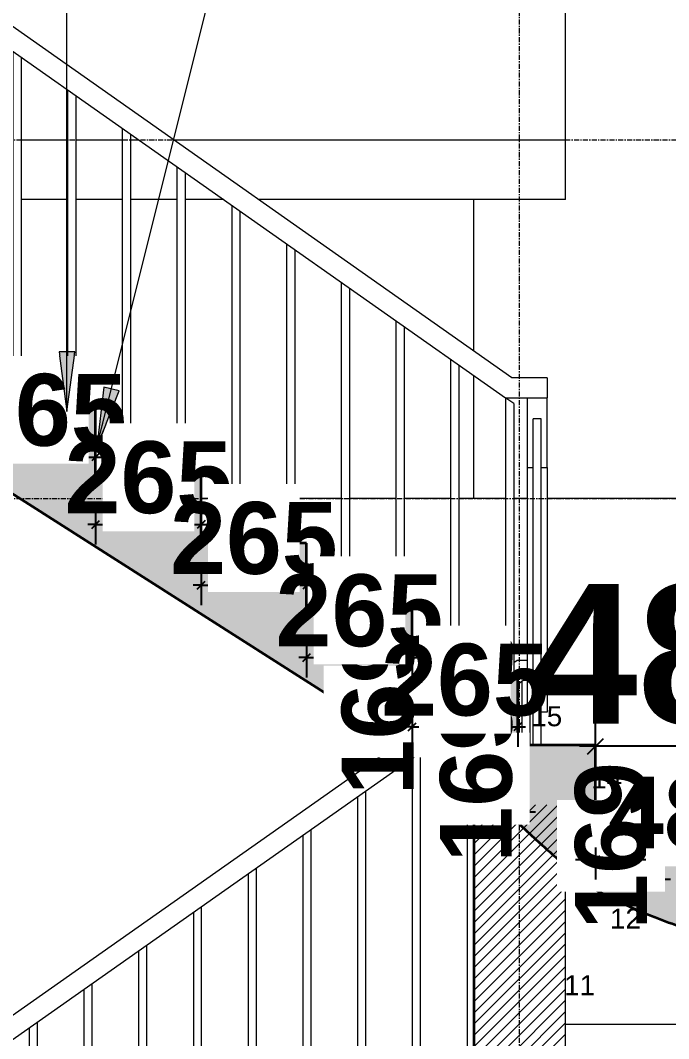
# Model space of a CAD drawing. Header units: inches. Extents: x 22 to 382261, y 22 to 371281.
# Drawn here: x 45574 to 47202, y 53365 to 55920 of the extents above; entities that cross this region are included whole.
import ezdxf

# ---------------------------------------------------------------- set-up
doc = ezdxf.new("R2010")
doc.units = ezdxf.units.IN
doc.header["$MEASUREMENT"] = 0
doc.linetypes.add('Grid Line 1_2_', pattern=[22.225, 12.7, -3.175, 3.175, -3.175])
for name, color, linetype, lineweight in [('A-ANNO-DIMS', 211, 'Continuous', 9), ('A-DETL-THIN', 151, 'Continuous', 9), ('A-FLOR', 192, 'Continuous', 9), ('A-FLOR-HRAL', 11, 'Continuous', 9), ('A-FLOR-LEVL', 51, 'Continuous', 9), ('A-WALL-PATT', 111, 'Continuous', 9), ('G-ANNO-TEXT', 231, 'Continuous', 9), ('I-WALL', 2, 'Continuous', 9), ('S-GRID', 1, 'Continuous', 9), ('S-STRS', 31, 'Continuous', 9), ('S-STRS-ANNO', 31, 'Continuous', 9)]:
    doc.layers.add(name, color=color, linetype=linetype, lineweight=lineweight)
doc.styles.add('Arial_1', font='arial.ttf', dxfattribs={"height": 340})
doc.styles.add('Arial_B', font='arialbd.ttf', dxfattribs={"height": 350.793651})
doc.styles.add('Arial_B_1', font='arialbd.ttf', dxfattribs={"height": 180.555556})
doc.dimstyles.new('1_3', dxfattribs={"dimscale": 304.8, "dimtxt": 51.01297, "dimasz": 0.065104, "dimexe": 0.164042, "dimexo": 0.0625, "dimgap": 0.082021, "dimtad": 1, "dimdec": 0, "dimzin": 0, "dimdsep": 46, "dimtxsty": 'Arial_B_1', "dimblk1": 'OBLIQUE', "dimblk2": 'OBLIQUE', "dimsah": 1, "dimcen": 0.09, "dimdle": 0.164042, "dimazin": 0, "dimtfac": 1, "dimtdec": 4, "dimtix": 1, "dimtmove": 0, "dimatfit": 3, "dimfxl": 0.164042, "dimfxlon": 1, "dimtvp": 1, "dimtfill": 1, "dimtolj": 1, "dimtzin": 0, "dimarcsym": 2})
doc.dimstyles.new('2_1', dxfattribs={"dimscale": 304.8, "dimtxt": 204.05188, "dimasz": 0.130208, "dimexe": 0.787402, "dimexo": 0.0625, "dimgap": 0.164042, "dimtad": 1, "dimdec": 0, "dimzin": 0, "dimdsep": 46, "dimtxsty": 'Arial_B', "dimblk1": 'OBLIQUE', "dimblk2": 'OBLIQUE', "dimsah": 1, "dimcen": 0.09, "dimdle": 0.328084, "dimazin": 0, "dimtfac": 1, "dimtdec": 4, "dimtix": 1, "dimtmove": 1, "dimatfit": 3, "dimfxl": 0.328084, "dimfxlon": 1, "dimtvp": 1, "dimtolj": 1, "dimtzin": 0, "dimarcsym": 2})

# ---------------------------------------------------------------- blocks, each defined once
blk = doc.blocks.new('Railing - 20mm-958064-Section C-C - STAIRS')
at = {"layer": 'A-FLOR-HRAL'}
for p, q in [((10850.7, 3675), (10850.7, 4572)), ((10870.7, 4558), (10870.7, 3675))]:
    blk.add_line(p, q, dxfattribs=at)
blk = doc.blocks.new('Railing - 20mm-958062-Section C-C - STAIRS')
at = {"layer": 'A-FLOR-HRAL'}
for p, q in [((10988.2, 3675), (10988.2, 4475.4)), ((11008.2, 4461.3), (11008.2, 3675))]:
    blk.add_line(p, q, dxfattribs=at)
blk = doc.blocks.new('Railing - 20mm-958060-Section C-C - STAIRS')
at = {"layer": 'A-FLOR-HRAL'}
for p, q in [((11125.7, 3506.2), (11125.7, 4378.7)), ((11145.7, 4364.7), (11145.7, 3506.2))]:
    blk.add_line(p, q, dxfattribs=at)
blk = doc.blocks.new('Railing - 20mm-958058-Section C-C - STAIRS')
at = {"layer": 'A-FLOR-HRAL'}
for p, q in [((11263.2, 3506.2), (11263.2, 4282.1)), ((11283.2, 4268), (11283.2, 3506.2))]:
    blk.add_line(p, q, dxfattribs=at)
blk = doc.blocks.new('Railing - 20mm-958056-Section C-C - STAIRS')
at = {"layer": 'A-FLOR-HRAL'}
for p, q in [((11400.7, 3337.5), (11400.7, 4185.4)), ((11420.7, 4171.4), (11420.7, 3337.5))]:
    blk.add_line(p, q, dxfattribs=at)
blk = doc.blocks.new('Railing - 20mm-958054-Section C-C - STAIRS')
at = {"layer": 'A-FLOR-HRAL'}
for p, q in [((11538.2, 3337.5), (11538.2, 4088.8)), ((11558.2, 4074.7), (11558.2, 3337.5))]:
    blk.add_line(p, q, dxfattribs=at)
blk = doc.blocks.new('Railing - 20mm-958052-Section C-C - STAIRS')
at = {"layer": 'A-FLOR-HRAL'}
for p, q in [((11675.7, 3168.8), (11675.7, 3992.1)), ((11695.7, 3978), (11695.7, 3168.8))]:
    blk.add_line(p, q, dxfattribs=at)
blk = doc.blocks.new('Railing - 20mm-958050-Section C-C - STAIRS')
at = {"layer": 'A-FLOR-HRAL'}
for p, q in [((11813.2, 3168.8), (11813.2, 3895.4)), ((11833.2, 3881.4), (11833.2, 3168.8))]:
    blk.add_line(p, q, dxfattribs=at)
blk = doc.blocks.new('Railing - 20mm-958048-Section C-C - STAIRS')
at = {"layer": 'A-FLOR-HRAL'}
for p, q in [((11950.7, 3000), (11950.7, 3798.8)), ((11970.7, 3784.7), (11970.7, 3000))]:
    blk.add_line(p, q, dxfattribs=at)
blk = doc.blocks.new('Railing - 20mm-958046-Section C-C - STAIRS')
at = {"layer": 'A-FLOR-HRAL'}
for p, q in [((12108.2, 3688.1), (12088.2, 3702.1)), ((12088.2, 3000), (12088.2, 3702.1)), ((12108.2, 3688.1), (12108.2, 3000))]:
    blk.add_line(p, q, dxfattribs=at)
blk = doc.blocks.new('Railing - 20mm-958040-Section C-C - STAIRS')
at = {"layer": 'A-FLOR-HRAL'}
for p, q in [((12129.4, 2831.3), (12129.4, 2991.1)), ((12149.4, 2831.3), (12149.4, 2913.4))]:
    blk.add_line(p, q, dxfattribs=at)
blk = doc.blocks.new('Railing - 20mm-958038-Section C-C - STAIRS')
at = {"layer": 'A-FLOR-HRAL'}
for p, q in [((11991.9, 1818.8), (11991.9, 2733.8)), ((12011.9, 2681.2), (12011.9, 2721.1))]:
    blk.add_line(p, q, dxfattribs=at)
blk = doc.blocks.new('Railing - 20mm-957130-Section C-C - STAIRS')
at = {"layer": 'A-FLOR-HRAL'}
for p, q in [((11854.4, 1818.8), (11854.4, 2797.9)), ((11874.4, 1818.8), (11874.4, 2808.6))]:
    blk.add_line(p, q, dxfattribs=at)
blk = doc.blocks.new('Railing - 20mm-957128-Section C-C - STAIRS')
at = {"layer": 'A-FLOR-HRAL'}
for p, q in [((11736.9, 1650), (11736.9, 2715.3)), ((11716.9, 1650), (11716.9, 2701.3))]:
    blk.add_line(p, q, dxfattribs=at)
blk = doc.blocks.new('Railing - 20mm-957126-Section C-C - STAIRS')
at = {"layer": 'A-FLOR-HRAL'}
for p, q in [((11599.4, 1650), (11599.4, 2618.7)), ((11579.4, 1650), (11579.4, 2604.7)), ((11579.4, 1650), (11588.2, 1650))]:
    blk.add_line(p, q, dxfattribs=at)
blk = doc.blocks.new('Railing - 20mm-957124-Section C-C - STAIRS')
at = {"layer": 'A-FLOR-HRAL'}
for p, q in [((11441.9, 1481.2), (11441.9, 2508.1)), ((11461.9, 1481.2), (11461.9, 2522.1))]:
    blk.add_line(p, q, dxfattribs=at)
blk = doc.blocks.new('Railing - 20mm-957122-Section C-C - STAIRS')
at = {"layer": 'A-FLOR-HRAL'}
for p, q in [((11304.4, 1312.5), (11304.4, 2411.5)), ((11324.4, 1481.3), (11324.4, 2425.5))]:
    blk.add_line(p, q, dxfattribs=at)
blk = doc.blocks.new('Railing - 20mm-957120-Section C-C - STAIRS')
at = {"layer": 'A-FLOR-HRAL'}
for p, q in [((11186.9, 1312.5), (11186.9, 2328.9)), ((11166.9, 1312.5), (11166.9, 2314.9))]:
    blk.add_line(p, q, dxfattribs=at)
blk = doc.blocks.new('Railing - 20mm-957118-Section C-C - STAIRS')
at = {"layer": 'A-FLOR-HRAL'}
for p, q in [((11049.4, 1143.8), (11049.4, 2232.3)), ((11029.4, 1143.8), (11029.4, 2218.3))]:
    blk.add_line(p, q, dxfattribs=at)
blk = doc.blocks.new('Railing - 20mm-957116-Section C-C - STAIRS')
at = {"layer": 'A-FLOR-HRAL'}
for p, q in [((10891.9, 1143.8), (10891.9, 2121.7)), ((10911.9, 1143.8), (10911.9, 2135.7))]:
    blk.add_line(p, q, dxfattribs=at)
blk = doc.blocks.new('Railing - 20mm-958036-Section C-C - STAIRS')
at = {"layer": 'A-FLOR-HRAL'}
for p, q in [((12157, 2831.2), (12157, 3650.3)), ((12177, 3650.3), (12157, 3650.3)), ((12177, 2831.2), (12177, 3650.3))]:
    blk.add_line(p, q, dxfattribs=at)
blk = doc.blocks.new('Railing - Railing-670068-Section C-C - STAIRS')
for name in ['Railing - 20mm-958064-Section C-C - STAIRS', 'Railing - 20mm-958062-Section C-C - STAIRS', 'Railing - 20mm-958060-Section C-C - STAIRS', 'Railing - 20mm-958058-Section C-C - STAIRS', 'Railing - 20mm-958056-Section C-C - STAIRS', 'Railing - 20mm-958054-Section C-C - STAIRS', 'Railing - 20mm-958052-Section C-C - STAIRS', 'Railing - 20mm-958050-Section C-C - STAIRS', 'Railing - 20mm-958048-Section C-C - STAIRS', 'Railing - 20mm-958046-Section C-C - STAIRS', 'Railing - 20mm-958036-Section C-C - STAIRS', 'Railing - 20mm-958040-Section C-C - STAIRS', 'Railing - 20mm-957130-Section C-C - STAIRS', 'Railing - 20mm-957128-Section C-C - STAIRS', 'Railing - 20mm-958038-Section C-C - STAIRS', 'Railing - 20mm-957126-Section C-C - STAIRS', 'Railing - 20mm-957124-Section C-C - STAIRS', 'Railing - 20mm-957122-Section C-C - STAIRS', 'Railing - 20mm-957120-Section C-C - STAIRS', 'Railing - 20mm-957118-Section C-C - STAIRS', 'Railing - 20mm-957116-Section C-C - STAIRS']:
    blk.add_blockref(name, (0, 0))
blk = doc.blocks.new('Top Rail Type - Top Rail_Internal_-670082-Section C-C - STAIRS')
at = {"layer": 'A-FLOR-HRAL'}
for p, q in [((12103.5, 3752.5), (9733.2, 5418.8)), ((9733.2, 5357.6), (12087.7, 3702.5)), ((12192, 3752.5), (12103.5, 3752.5)), ((12192, 3752.5), (12192, 3702.5)), ((12087.7, 3702.5), (12192, 3702.5)), ((12142, 3702.5), (12142, 3528)), ((12192, 3528), (12192, 3702.5)), ((12142, 3528), (12157, 3528)), ((12142, 3528), (12142, 2913.4)), ((12177, 3528), (12192, 3528)), ((12192, 3528), (12192, 2913.4)), ((12116.6, 3043.2), (12108.2, 3037.3)), ((12142, 3043.2), (12116.6, 3043.2)), ((12088.2, 3023.3), (12055.1, 3000)), ((12132.4, 2993.2), (12118.2, 2983.2)), ((12142, 2993.2), (12132.4, 2993.2)), ((12157, 2913.4), (12142, 2913.4)), ((12192, 2913.4), (12177, 2913.4)), ((11826.3, 2839.3), (9733.2, 1368.7)), ((11872, 2810.2), (9733.2, 1307.6))]:
    blk.add_line(p, q, dxfattribs=at)
blk = doc.blocks.new('_Oblique')
at = {"color": 0, "linetype": 'ByBlock', "lineweight": -2}
blk.add_line((-0.5, -0.5), (0.5, 0.5), dxfattribs=at)
blk = doc.blocks.new('*D5032')
at = {"layer": 'A-ANNO-DIMS', "color": 0, "lineweight": -2, "transparency": 16777216}
for p, q in [((47018.3, 54067.4), (47018.3, 54338.3)), ((47502.4, 54067.4), (47502.4, 54338.3)), ((47018.3, 54098.3), (46978.6, 54098.3)), ((47502.4, 54098.3), (47018.3, 54098.3)), ((47502.4, 54098.3), (47542, 54098.3))]:
    blk.add_line(p, q, dxfattribs=at)
at = {"layer": 'Defpoints', "color": 0, "transparency": 16777216}
for p in [(47018.3, 54098.3), (47018.3, 54048.3), (47502.4, 54048.3)]:
    blk.add_point(p, dxfattribs=at)
at = {"layer": 'A-ANNO-DIMS', "color": 0, "lineweight": -2, "transparency": 16777216, "xscale": 39.68749999999999, "yscale": 39.68749999999999, "zscale": 39.68749999999999}
blk.add_blockref('_Oblique', (47018.3, 54098.3), dxfattribs=at)
at = {"layer": 'A-ANNO-DIMS', "color": 0, "lineweight": -2, "transparency": 16777216, "xscale": 39.68749999999999, "yscale": 39.68749999999999, "zscale": 39.68749999999999, "rotation": 180}
blk.add_blockref('_Oblique', (47502.4, 54098.3), dxfattribs=at)
at = {"layer": 'A-ANNO-DIMS', "color": 0, "transparency": 16777216, "insert": (47260.3, 54327.6), "char_height": 350.79, "width": 279.843, "attachment_point": 5, "style": 'Arial_B'}
blk.add_mtext('\\A1;484', dxfattribs=at)
blk = doc.blocks.new('*D5033')
at = {"layer": 'A-ANNO-DIMS', "color": 0, "lineweight": -2, "transparency": 16777216}
for p, q in [((46589.7, 54270.2), (46589.7, 54290)), ((46620.6, 54270.2), (46539.7, 54270.2)), ((46589.7, 54270.2), (46589.7, 54101.4)), ((46620.6, 54101.4), (46539.7, 54101.4)), ((46589.7, 54101.4), (46589.7, 54081.6))]:
    blk.add_line(p, q, dxfattribs=at)
at = {"layer": 'Defpoints', "color": 0, "transparency": 16777216}
for p in [(46639.7, 54270.2), (46639.7, 54101.4)]:
    blk.add_point(p, dxfattribs=at)
at = {"layer": 'A-ANNO-DIMS', "color": 0, "lineweight": -2, "transparency": 16777216, "xscale": 19.84375, "yscale": 19.84375, "zscale": 19.84375}
for p, rotation in [((46589.7, 54270.2), 270), ((46589.7, 54101.4), 90)]:
    blk.add_blockref('_Oblique', p, dxfattribs=dict(at, rotation=rotation))
at = {"layer": 'A-ANNO-DIMS', "color": 0, "transparency": 16777216, "insert": (46472.4, 54185.8), "char_height": 180.56, "width": 139.921, "attachment_point": 5, "rotation": 90, "style": 'Arial_B_1', "bg_fill": 3, "box_fill_scale": 1.25, "bg_fill_color": 256, "bg_fill_true_color": 13158600, "bg_fill_transparency": 0}
blk.add_mtext('\\A1;169', dxfattribs=at)
at = {"layer": 'Defpoints', "color": 0, "transparency": 16777216}
blk.add_point((46589.7, 54101.4), dxfattribs=at)
blk = doc.blocks.new('*D5034')
at = {"layer": 'A-ANNO-DIMS', "color": 0, "lineweight": -2, "transparency": 16777216}
for p, q in [((46867.4, 54101.4), (46786.5, 54101.4)), ((46836.5, 54101.4), (46836.5, 54121.3)), ((46836.5, 54101.4), (46836.5, 53932.7)), ((46867.4, 53932.7), (46786.5, 53932.7)), ((46836.5, 53932.7), (46836.5, 53912.8))]:
    blk.add_line(p, q, dxfattribs=at)
at = {"layer": 'Defpoints', "color": 0, "transparency": 16777216}
for p in [(46886.5, 54101.4), (46886.5, 53932.7)]:
    blk.add_point(p, dxfattribs=at)
at = {"layer": 'A-ANNO-DIMS', "color": 0, "lineweight": -2, "transparency": 16777216, "xscale": 19.84375, "yscale": 19.84375, "zscale": 19.84375}
for p, rotation in [((46836.5, 54101.4), 270), ((46836.5, 53932.7), 90)]:
    blk.add_blockref('_Oblique', p, dxfattribs=dict(at, rotation=rotation))
at = {"layer": 'A-ANNO-DIMS', "color": 0, "transparency": 16777216, "insert": (46719.2, 54017), "char_height": 180.56, "width": 139.921, "attachment_point": 5, "rotation": 90, "style": 'Arial_B_1', "bg_fill": 3, "box_fill_scale": 1.25, "bg_fill_color": 256, "bg_fill_true_color": 13158600, "bg_fill_transparency": 0}
blk.add_mtext('\\A1;169', dxfattribs=at)
at = {"layer": 'Defpoints', "color": 0, "transparency": 16777216}
blk.add_point((46836.5, 53932.7), dxfattribs=at)
blk = doc.blocks.new('*D5035')
at = {"layer": 'A-ANNO-DIMS', "color": 0, "lineweight": -2, "transparency": 16777216}
for p, q in [((47175.7, 53932.7), (47175.7, 53952.5)), ((47206.7, 53932.7), (47125.7, 53932.7)), ((47175.7, 53932.7), (47175.7, 53763.9)), ((47206.7, 53763.9), (47125.7, 53763.9)), ((47175.7, 53763.9), (47175.7, 53744.1))]:
    blk.add_line(p, q, dxfattribs=at)
at = {"layer": 'Defpoints', "color": 0, "transparency": 16777216}
for p in [(47225.7, 53932.7), (47225.7, 53763.9)]:
    blk.add_point(p, dxfattribs=at)
at = {"layer": 'A-ANNO-DIMS', "color": 0, "lineweight": -2, "transparency": 16777216, "xscale": 19.84375, "yscale": 19.84375, "zscale": 19.84375}
for p, rotation in [((47175.7, 53932.7), 270), ((47175.7, 53763.9), 90)]:
    blk.add_blockref('_Oblique', p, dxfattribs=dict(at, rotation=rotation))
at = {"layer": 'A-ANNO-DIMS', "color": 0, "transparency": 16777216, "insert": (47058.5, 53848.3), "char_height": 180.56, "width": 139.921, "attachment_point": 5, "rotation": 90, "style": 'Arial_B_1', "bg_fill": 3, "box_fill_scale": 1.25, "bg_fill_color": 256, "bg_fill_true_color": 13158600, "bg_fill_transparency": 0}
blk.add_mtext('\\A1;169', dxfattribs=at)
at = {"layer": 'Defpoints', "color": 0, "transparency": 16777216}
blk.add_point((47175.7, 53763.9), dxfattribs=at)
blk = doc.blocks.new('*D5057')
at = {"layer": 'A-ANNO-DIMS', "color": 0, "lineweight": -2, "transparency": 16777216}
for p, q in [((45497.9, 54855.2), (45497.9, 54774.3)), ((45762.9, 54855.2), (45762.9, 54774.3)), ((45497.9, 54824.3), (45478.1, 54824.3)), ((45497.9, 54824.3), (45762.9, 54824.3)), ((45762.9, 54824.3), (45782.8, 54824.3))]:
    blk.add_line(p, q, dxfattribs=at)
at = {"layer": 'A-ANNO-DIMS', "color": 0, "lineweight": -2, "transparency": 16777216, "xscale": 19.84375, "yscale": 19.84375, "zscale": 19.84375}
blk.add_blockref('_Oblique', (45497.9, 54824.3), dxfattribs=at)
at = {"layer": 'A-ANNO-DIMS', "color": 0, "lineweight": -2, "transparency": 16777216, "xscale": 19.84375, "yscale": 19.84375, "zscale": 19.84375, "rotation": 180}
blk.add_blockref('_Oblique', (45762.9, 54824.3), dxfattribs=at)
at = {"layer": 'A-ANNO-DIMS', "color": 0, "transparency": 16777216, "insert": (45630.4, 54941.5), "char_height": 180.56, "width": 139.921, "attachment_point": 5, "style": 'Arial_B_1', "bg_fill": 3, "box_fill_scale": 1.25, "bg_fill_color": 256, "bg_fill_true_color": 13158600, "bg_fill_transparency": 0}
blk.add_mtext('\\A1;265', dxfattribs=at)
at = {"layer": 'Defpoints', "color": 0, "transparency": 16777216}
for p in [(45497.9, 54874.3), (45762.9, 54874.3), (45762.9, 54824.3)]:
    blk.add_point(p, dxfattribs=at)
blk = doc.blocks.new('*D5058')
at = {"layer": 'A-ANNO-DIMS', "color": 0, "lineweight": -2, "transparency": 16777216}
for p, q in [((45762.9, 54686.1), (45762.9, 54605.1)), ((46027.9, 54686.1), (46027.9, 54605.1)), ((45762.9, 54655.1), (45743.1, 54655.1)), ((45762.9, 54655.1), (46027.9, 54655.1)), ((46027.9, 54655.1), (46047.8, 54655.1))]:
    blk.add_line(p, q, dxfattribs=at)
at = {"layer": 'A-ANNO-DIMS', "color": 0, "lineweight": -2, "transparency": 16777216, "xscale": 19.84375, "yscale": 19.84375, "zscale": 19.84375}
blk.add_blockref('_Oblique', (45762.9, 54655.1), dxfattribs=at)
at = {"layer": 'A-ANNO-DIMS', "color": 0, "lineweight": -2, "transparency": 16777216, "xscale": 19.84375, "yscale": 19.84375, "zscale": 19.84375, "rotation": 180}
blk.add_blockref('_Oblique', (46027.9, 54655.1), dxfattribs=at)
at = {"layer": 'A-ANNO-DIMS', "color": 0, "transparency": 16777216, "insert": (45895.4, 54772.3), "char_height": 180.56, "width": 139.921, "attachment_point": 5, "style": 'Arial_B_1', "bg_fill": 3, "box_fill_scale": 1.25, "bg_fill_color": 256, "bg_fill_true_color": 13158600, "bg_fill_transparency": 0}
blk.add_mtext('\\A1;265', dxfattribs=at)
at = {"layer": 'Defpoints', "color": 0, "transparency": 16777216}
for p in [(45762.9, 54705.1), (46027.9, 54705.1), (46027.9, 54655.1)]:
    blk.add_point(p, dxfattribs=at)
blk = doc.blocks.new('*D5059')
at = {"layer": 'A-ANNO-DIMS', "color": 0, "lineweight": -2, "transparency": 16777216}
for p, q in [((46027.9, 54533.7), (46027.9, 54452.7)), ((46292.9, 54533.7), (46292.9, 54452.7)), ((46027.9, 54502.7), (46008.1, 54502.7)), ((46027.9, 54502.7), (46292.9, 54502.7)), ((46292.9, 54502.7), (46312.8, 54502.7))]:
    blk.add_line(p, q, dxfattribs=at)
at = {"layer": 'A-ANNO-DIMS', "color": 0, "lineweight": -2, "transparency": 16777216, "xscale": 19.84375, "yscale": 19.84375, "zscale": 19.84375}
blk.add_blockref('_Oblique', (46027.9, 54502.7), dxfattribs=at)
at = {"layer": 'A-ANNO-DIMS', "color": 0, "lineweight": -2, "transparency": 16777216, "xscale": 19.84375, "yscale": 19.84375, "zscale": 19.84375, "rotation": 180}
blk.add_blockref('_Oblique', (46292.9, 54502.7), dxfattribs=at)
at = {"layer": 'A-ANNO-DIMS', "color": 0, "transparency": 16777216, "insert": (46160.4, 54619.9), "char_height": 180.56, "width": 139.921, "attachment_point": 5, "style": 'Arial_B_1', "bg_fill": 3, "box_fill_scale": 1.25, "bg_fill_color": 256, "bg_fill_true_color": 13158600, "bg_fill_transparency": 0}
blk.add_mtext('\\A1;265', dxfattribs=at)
at = {"layer": 'Defpoints', "color": 0, "transparency": 16777216}
for p in [(46027.9, 54552.7), (46292.9, 54552.7), (46292.9, 54502.7)]:
    blk.add_point(p, dxfattribs=at)
blk = doc.blocks.new('*D5060')
at = {"layer": 'A-ANNO-DIMS', "color": 0, "lineweight": -2, "transparency": 16777216}
for p, q in [((46292.9, 54352.1), (46292.9, 54271.1)), ((46557.9, 54352.1), (46557.9, 54271.1)), ((46292.9, 54321.1), (46273.1, 54321.1)), ((46292.9, 54321.1), (46557.9, 54321.1)), ((46557.9, 54321.1), (46577.8, 54321.1))]:
    blk.add_line(p, q, dxfattribs=at)
at = {"layer": 'A-ANNO-DIMS', "color": 0, "lineweight": -2, "transparency": 16777216, "xscale": 19.84375, "yscale": 19.84375, "zscale": 19.84375}
blk.add_blockref('_Oblique', (46292.9, 54321.1), dxfattribs=at)
at = {"layer": 'A-ANNO-DIMS', "color": 0, "lineweight": -2, "transparency": 16777216, "xscale": 19.84375, "yscale": 19.84375, "zscale": 19.84375, "rotation": 180}
blk.add_blockref('_Oblique', (46557.9, 54321.1), dxfattribs=at)
at = {"layer": 'A-ANNO-DIMS', "color": 0, "transparency": 16777216, "insert": (46425.4, 54438.3), "char_height": 180.56, "width": 139.921, "attachment_point": 5, "style": 'Arial_B_1', "bg_fill": 3, "box_fill_scale": 1.25, "bg_fill_color": 256, "bg_fill_true_color": 13158600, "bg_fill_transparency": 0}
blk.add_mtext('\\A1;265', dxfattribs=at)
at = {"layer": 'Defpoints', "color": 0, "transparency": 16777216}
for p in [(46292.9, 54371.1), (46557.9, 54371.1), (46557.9, 54321.1)]:
    blk.add_point(p, dxfattribs=at)
blk = doc.blocks.new('*D5061')
at = {"layer": 'A-ANNO-DIMS', "color": 0, "lineweight": -2, "transparency": 16777216}
for p, q in [((46557.9, 54178.2), (46557.9, 54097.3)), ((46822.9, 54178.2), (46822.9, 54097.3)), ((46557.9, 54147.3), (46538.1, 54147.3)), ((46557.9, 54147.3), (46822.9, 54147.3)), ((46822.9, 54147.3), (46842.8, 54147.3))]:
    blk.add_line(p, q, dxfattribs=at)
at = {"layer": 'A-ANNO-DIMS', "color": 0, "lineweight": -2, "transparency": 16777216, "xscale": 19.84375, "yscale": 19.84375, "zscale": 19.84375}
blk.add_blockref('_Oblique', (46557.9, 54147.3), dxfattribs=at)
at = {"layer": 'A-ANNO-DIMS', "color": 0, "lineweight": -2, "transparency": 16777216, "xscale": 19.84375, "yscale": 19.84375, "zscale": 19.84375, "rotation": 180}
blk.add_blockref('_Oblique', (46822.9, 54147.3), dxfattribs=at)
at = {"layer": 'A-ANNO-DIMS', "color": 0, "transparency": 16777216, "insert": (46690.4, 54264.5), "char_height": 180.56, "width": 139.921, "attachment_point": 5, "style": 'Arial_B_1', "bg_fill": 3, "box_fill_scale": 1.25, "bg_fill_color": 256, "bg_fill_true_color": 13158600, "bg_fill_transparency": 0}
blk.add_mtext('\\A1;265', dxfattribs=at)
at = {"layer": 'Defpoints', "color": 0, "transparency": 16777216}
for p in [(46557.9, 54197.3), (46822.9, 54197.3), (46822.9, 54147.3)]:
    blk.add_point(p, dxfattribs=at)
blk = doc.blocks.new('*D5062')
at = {"layer": 'A-ANNO-DIMS', "color": 0, "lineweight": -2, "transparency": 16777216}
for p, q in [((47502.4, 53782.6), (47502.4, 53863.6)), ((47018.3, 53844.5), (47018.3, 53763.6)), ((47552.4, 53813.6), (46968.3, 53813.6))]:
    blk.add_line(p, q, dxfattribs=at)
at = {"layer": 'Defpoints', "color": 0, "transparency": 16777216}
for p in [(47018.3, 53863.6), (47018.3, 53813.6), (47502.4, 53763.6)]:
    blk.add_point(p, dxfattribs=at)
at = {"layer": 'A-ANNO-DIMS', "color": 0, "lineweight": -2, "transparency": 16777216, "xscale": 19.84375, "yscale": 19.84375, "zscale": 19.84375, "rotation": 180}
blk.add_blockref('_Oblique', (47018.3, 53813.6), dxfattribs=at)
at = {"layer": 'A-ANNO-DIMS', "color": 0, "lineweight": -2, "transparency": 16777216, "xscale": 19.84375, "yscale": 19.84375, "zscale": 19.84375}
blk.add_blockref('_Oblique', (47502.4, 53813.6), dxfattribs=at)
at = {"layer": 'A-ANNO-DIMS', "color": 0, "transparency": 16777216, "insert": (47260.3, 53930.8), "char_height": 180.56, "width": 139.921, "attachment_point": 5, "style": 'Arial_B_1', "bg_fill": 3, "box_fill_scale": 1.25, "bg_fill_color": 256, "bg_fill_true_color": 13158600, "bg_fill_transparency": 0}
blk.add_mtext('\\A1;484', dxfattribs=at)

msp = doc.modelspace()

# ---------------------------------------------------------------- hatches: boundary and pattern name
at = {"layer": 'A-WALL-PATT'}
h = msp.add_hatch(dxfattribs=at)
h.set_pattern_fill('FP_3', color=256, style=0, pattern_type=2)
h.set_pattern_definition([(45, (38097.885, 55901.265), (-14.142136, 14.142136), [])])
h.paths.add_polyline_path([(46942.9, 51570.2), (46942.9, 53951.4), (46712.9, 53951.4), (46712.9, 51570.2), (46748.9, 51570.2)])
at = {"layer": 'S-STRS'}
h = msp.add_hatch(dxfattribs=at)
h.set_pattern_fill('FP_4', color=256, style=0, pattern_type=2)
h.set_pattern_definition([(50, (38097.885, 55901.265), (91.09195, -7.9692), [9.525, -104.775]), (355, (38097.89, 55901.265), (-17.6212, 95.5283), [7.62, -83.82]), (100.451, (38105.48, 55900.6), (73.47134, 87.55785), [8.095, -89.045]), (46.184, (38097.89, 55926.66), (135.5398, -21.0213), [14.287, -157.162]), (96.636, (38109.18, 55924.91), (118.7017, 123.7142), [12.143, -133.568]), (351.184, (38097.89, 55926.66), (118.7029, 123.713), [11.43, -125.73]), (21, (38110.585, 55920.315), (75.80726, -51.1323), [9.525, -104.775]), (326, (38110.59, 55920.315), (30.9012, 92.0939), [7.62, -83.82]), (71.451, (38116.9, 55916.05), (106.7084, 40.9602), [8.095, -89.045]), (37.5, (38097.885, 55901.265), (1.54416, 42.27754), [4.191, -78.613, 4.191, -80.899, -84.137]), (37.5, (38097.885, 55901.265), (1.54416, 42.27754), [-167.894, 4.191, -79.946]), (7.5, (38097.885, 55901.265), (33.40972, 50.09037), [4.191, -44.323, 4.191, -76.708, -32.068]), (7.5, (38097.885, 55901.265), (33.40972, 50.09037), [-129.413, 4.191, -27.877]), (327.5, (38069.564, 55901.265), (67.79551, -2.86403), [4.191, -27.559, 4.191, -94.869, -131.445]), (327.5, (38069.564, 55901.265), (67.79551, -2.86403), [-130.81, 4.191, -127.254]), (317.5, (38056.864, 55901.265), (74.06478, 12.71375), [4.191, -37.084, 4.191, -61.595, -93.345]), (317.5, (38056.864, 55901.265), (74.06478, 12.71375), [-107.061, 4.191, -89.154])])
h.paths.add_polyline_path([(47646.3, 53550.6), (47646.3, 53763.9), (47502.4, 53763.9), (47502.4, 53932.7), (47018.3, 53932.7), (47018.3, 54101.4), (46822.9, 54101.4), (46822.9, 54270.2), (46557.9, 54270.2), (46557.9, 54438.9), (46292.9, 54438.9), (46292.9, 54607.7), (46027.9, 54607.7), (46027.9, 54776.4), (45762.9, 54776.4), (45762.9, 54945.2), (45497.9, 54945.2), (45497.9, 55113.9), (45232.9, 55113.9), (45232.9, 55282.7), (44967.9, 55282.7), (44967.9, 55451.4), (44702.9, 55451.4), (44702.9, 55620.2), (44437.9, 55620.2), (44437.9, 55442.3), (46822.9, 53923.6), (46822.9, 53906.7), (46876, 53857.9), (46918.4, 53819.8), (46967.5, 53778), (47018.3, 53737.9), (47087.8, 53703.7), (47150.9, 53676.1), (47219.3, 53650.2), (47288.8, 53627.4), (47359.3, 53607.5), (47430.4, 53590.2), (47511.4, 53573.5), (47596.1, 53558.6)])

# ---------------------------------------------------------------- linework, layer by layer
at = {"layer": 'A-DETL-THIN'}
msp.add_line((46942.9, 51570.2), (46942.9, 53951.4), dxfattribs=at)
at = {"layer": 'A-FLOR'}
for p, q in [((45575.5, 55620.2), (45693, 55620.2)), ((45713, 55620.2), (45830.5, 55620.2)), ((45850.5, 55620.2), (45871.3, 55620.2)), ((45958.3, 55620.2), (46942.9, 55620.2)), ((46942.9, 55470.2), (46942.9, 55620.2)), ((45693, 55470.2), (45575.5, 55470.2)), ((45830.5, 55470.2), (45713, 55470.2)), ((45968, 55470.2), (45850.5, 55470.2)), ((46084.7, 55470.2), (45988, 55470.2)), ((46942.9, 55470.2), (46171.7, 55470.2))]:
    msp.add_line(p, q, dxfattribs=at)
at = {"layer": 'A-FLOR-LEVL', "linetype": 'Grid Line 1_2_'}
for p, q in [((42408.3, 55620.2), (49383.9, 55620.2)), ((42408.3, 54720.2), (49383.9, 54720.2))]:
    msp.add_line(p, q, dxfattribs=at)
at = {"layer": 'I-WALL'}
for p, q in [((46942.9, 55620.2), (46942.9, 57720.2)), ((46712.9, 55089.7), (46712.9, 55470.2)), ((46712.9, 54720.2), (46712.9, 55028.6)), ((46105.5, 54720.2), (46027.9, 54720.2)), ((46243, 54720.2), (46125.5, 54720.2)), ((46380.5, 54720.2), (46263, 54720.2)), ((46518, 54720.2), (46400.5, 54720.2)), ((46655.5, 54720.2), (46538, 54720.2)), ((46793, 54720.2), (46675.5, 54720.2)), ((46846.7, 54720.2), (46813, 54720.2)), ((47612.9, 54720.2), (46896.7, 54720.2))]:
    msp.add_line(p, q, dxfattribs=at)
at = {"layer": 'I-WALL', "lineweight": 35}
msp.add_line((46712.9, 53951.4), (46712.9, 51570.2), dxfattribs=at)
at = {"layer": 'S-GRID', "linetype": 'Grid Line 1_2_'}
msp.add_line((46827.9, 50820.2), (46827.9, 60048.9), dxfattribs=at)
at = {"layer": 'S-STRS', "lineweight": 35}
for p, q in [((44437.9, 55442.3), (46822.9, 53923.6)), ((45762.9, 54945.2), (45497.9, 54945.2)), ((45762.9, 54776.4), (45762.9, 54945.2)), ((46027.9, 54776.4), (45762.9, 54776.4)), ((46027.9, 54607.7), (46027.9, 54776.4)), ((46292.9, 54607.7), (46027.9, 54607.7)), ((46292.9, 54438.9), (46292.9, 54607.7)), ((46557.9, 54438.9), (46292.9, 54438.9)), ((46557.9, 54270.2), (46557.9, 54438.9)), ((46822.9, 54270.2), (46557.9, 54270.2)), ((46822.9, 54101.4), (46822.9, 54270.2)), ((47018.3, 54101.4), (46822.9, 54101.4)), ((47018.3, 53932.7), (47018.3, 54101.4)), ((46822.9, 53923.6), (46822.9, 53906.7)), ((47502.4, 53932.7), (47018.3, 53932.7))]:
    msp.add_line(p, q, dxfattribs=at)
at = {"layer": 'S-STRS', "flags": 128}
for points in [[(47018.3, 53737.9), (46973.4, 53737.9), (46942.9, 53737.9)], [(47047.3, 53400.4), (46980.3, 53400.4), (46942.9, 53400.4)], [(47612.9, 53400.4), (47571.4, 53400.4), (47496.6, 53400.4), (47421.7, 53400.4), (47346.8, 53400.4), (47271.9, 53400.4), (47197, 53400.4), (47122.1, 53400.4), (47047.3, 53400.4)]]:
    msp.add_lwpolyline(points, dxfattribs=at)
at = {"layer": 'S-STRS', "lineweight": 35}
for points, knots in [([(46822.9, 53906.7), (46838.7, 53892), (46862.4, 53870.1), (46894.3, 53841.2), (46918.4, 53819.8), (46942.7, 53798.6), (46975.7, 53771), (47001.1, 53751), (47018.3, 53737.9)], [0, 0, 0, 0, 0.25, 0.375, 0.5, 0.625, 0.75, 1, 1, 1, 1]), ([(47018.3, 53737.9), (47039.9, 53726.5), (47083.6, 53704.9), (47173, 53665.8), (47270.9, 53631.5), (47376.8, 53602.3), (47466.1, 53581.9), (47555.9, 53564.8), (47616.1, 53555), (47646.3, 53550.6)], [0, 0, 0, 0, 0.111111, 0.222222, 0.444444, 0.583333, 0.722222, 0.861111, 1, 1, 1, 1])]:
    msp.add_open_spline(points, degree=3, knots=knots, dxfattribs=at)

# ---------------------------------------------------------------- block references
at = {"layer": 'A-FLOR-HRAL'}
for name in ['Top Rail Type - Top Rail_Internal_-670082-Section C-C - STAIRS', 'Railing - Railing-670068-Section C-C - STAIRS']:
    msp.add_blockref(name, (34704.7, 51270.2), dxfattribs=at)

# ---------------------------------------------------------------- texts
at = {"layer": 'S-STRS-ANNO', "char_height": 50, "width": 92.294, "attachment_point": 1, "line_spacing_factor": 0.941778, "style": 'Arial_1'}
for s, insert in [('20', (45653.3, 55016.2)), ('19', (45918.3, 54847.4)), ('18', (46183.3, 54678.7)), ('17', (46448.3, 54509.9)), ('16', (46736.3, 54365.1)), ('15', (46857.1, 54198.6)), ('14', (47007.9, 54042.7)), ('13', (47007.9, 53874)), ('12', (47054.8, 53690.9)), ('11', (46939.4, 53523.7))]:
    msp.add_mtext(s, dxfattribs=dict(at, insert=insert))

# ---------------------------------------------------------------- dimensions: what is measured, and where the dimension line sits
at = {"layer": 'A-ANNO-DIMS'}
dim = msp.add_linear_dim(base=(47018.3, 54098.3), p1=(47502.4, 54048.3), p2=(47018.3, 54048.3), dimstyle='2_1', override={"dimpost": '<>', "dimfxl": 484.045971}, dxfattribs=at)
dim.commit()
dim.dimension.update_dxf_attribs({"geometry": '*D5032', "text_midpoint": (47260.3, 54327.6)})

# ---------------------------------------------------------------- next in the draw order: dimensions: what is measured, and where the dimension line sits
dim = msp.add_linear_dim(base=(45762.9, 54824.3), p1=(45497.9, 54874.3), p2=(45762.9, 54874.3), dimstyle='1_3', override={"dimpost": '<>', "dimfxl": 265}, dxfattribs=at)
dim.commit()
dim.dimension.update_dxf_attribs({"geometry": '*D5057', "text_midpoint": (45630.4, 54941.5)})
for base, p1, p2, picture, middle in [((46589.7, 54101.4), (46639.7, 54270.2), (46639.7, 54101.4), '*D5033', (46472.4, 54185.8)), ((47175.7, 53763.9), (47225.7, 53932.7), (47225.7, 53763.9), '*D5035', (47058.5, 53848.3))]:
    dim = msp.add_linear_dim(base=base, p1=p1, p2=p2, angle=90, dimstyle='1_3', override={"dimpost": '<>', "dimfxl": 168.75}, dxfattribs=at)
    dim.commit()
    dim.dimension.update_dxf_attribs({"geometry": picture, "text_midpoint": middle})

# ---------------------------------------------------------------- next in the draw order: hatches: boundary and pattern name
at = {"layer": 'G-ANNO-TEXT'}
msp.add_hatch(color=250, dxfattribs=at).paths.add_polyline_path([(45690.9, 54938.6), (45710.7, 55088.6), (45671.2, 55088.6)])

# ---------------------------------------------------------------- next in the draw order: linework, layer by layer
at = {"layer": 'G-ANNO-TEXT', "color": 250}
for p, q in [((45690.9, 54938.6), (45690.9, 56363.2)), ((45710.7, 55088.6), (45671.2, 55088.6)), ((45671.2, 55088.6), (45690.9, 54938.6)), ((45690.9, 54938.6), (45710.7, 55088.6)), ((45821.6, 54990), (45783.3, 54999.6))]:
    msp.add_line(p, q, dxfattribs=at)

# ---------------------------------------------------------------- next in the draw order: dimensions: what is measured, and where the dimension line sits
at = {"layer": 'A-ANNO-DIMS'}
for base, p1, p2, override, picture, middle in [((46027.9, 54655.1), (45762.9, 54705.1), (46027.9, 54705.1), {"dimpost": '<>', "dimfxl": 265}, '*D5058', (45895.4, 54772.3)), ((47018.3, 53813.6), (47502.4, 53763.6), (47018.3, 53863.6), {"dimpost": '<>', "dimfxl": 494.267642}, '*D5062', (47260.3, 53930.8))]:
    dim = msp.add_linear_dim(base=base, p1=p1, p2=p2, dimstyle='1_3', override=override, dxfattribs=at)
    dim.commit()
    dim.dimension.update_dxf_attribs({"geometry": picture, "text_midpoint": middle})
dim = msp.add_linear_dim(base=(46836.5, 53932.7), p1=(46886.5, 54101.4), p2=(46886.5, 53932.7), angle=90, dimstyle='1_3', override={"dimpost": '<>', "dimfxl": 168.75}, dxfattribs=at)
dim.commit()
dim.dimension.update_dxf_attribs({"geometry": '*D5034', "text_midpoint": (46719.2, 54017)})

# ---------------------------------------------------------------- next in the draw order: hatches: boundary and pattern name
at = {"layer": 'G-ANNO-TEXT'}
msp.add_hatch(color=250, dxfattribs=at).paths.add_polyline_path([(45766.1, 54849.3), (45821.6, 54990), (45783.3, 54999.6)])

# ---------------------------------------------------------------- next in the draw order: linework, layer by layer
at = {"layer": 'G-ANNO-TEXT', "color": 250}
for p, q in [((45766.1, 54849.3), (46078.6, 56099.6)), ((45783.3, 54999.6), (45766.1, 54849.3)), ((45766.1, 54849.3), (45821.6, 54990))]:
    msp.add_line(p, q, dxfattribs=at)

# ---------------------------------------------------------------- next in the draw order: dimensions: what is measured, and where the dimension line sits
at = {"layer": 'A-ANNO-DIMS'}
dim = msp.add_linear_dim(base=(46292.9, 54502.7), p1=(46027.9, 54552.7), p2=(46292.9, 54552.7), dimstyle='1_3', override={"dimpost": '<>', "dimfxl": 265}, dxfattribs=at)
dim.commit()
dim.dimension.update_dxf_attribs({"geometry": '*D5059', "text_midpoint": (46160.4, 54619.9)})

# ---------------------------------------------------------------- next in the draw order: dimensions: what is measured, and where the dimension line sits
dim = msp.add_linear_dim(base=(46557.9, 54321.1), p1=(46292.9, 54371.1), p2=(46557.9, 54371.1), dimstyle='1_3', override={"dimpost": '<>', "dimfxl": 265}, dxfattribs=at)
dim.commit()
dim.dimension.update_dxf_attribs({"geometry": '*D5060', "text_midpoint": (46425.4, 54438.3)})

# ---------------------------------------------------------------- next in the draw order: dimensions: what is measured, and where the dimension line sits
dim = msp.add_linear_dim(base=(46822.9, 54147.3), p1=(46557.9, 54197.3), p2=(46822.9, 54197.3), dimstyle='1_3', override={"dimpost": '<>', "dimfxl": 265}, dxfattribs=at)
dim.commit()
dim.dimension.update_dxf_attribs({"geometry": '*D5061', "text_midpoint": (46690.4, 54264.5)})

doc.saveas('drawing.dxf')
